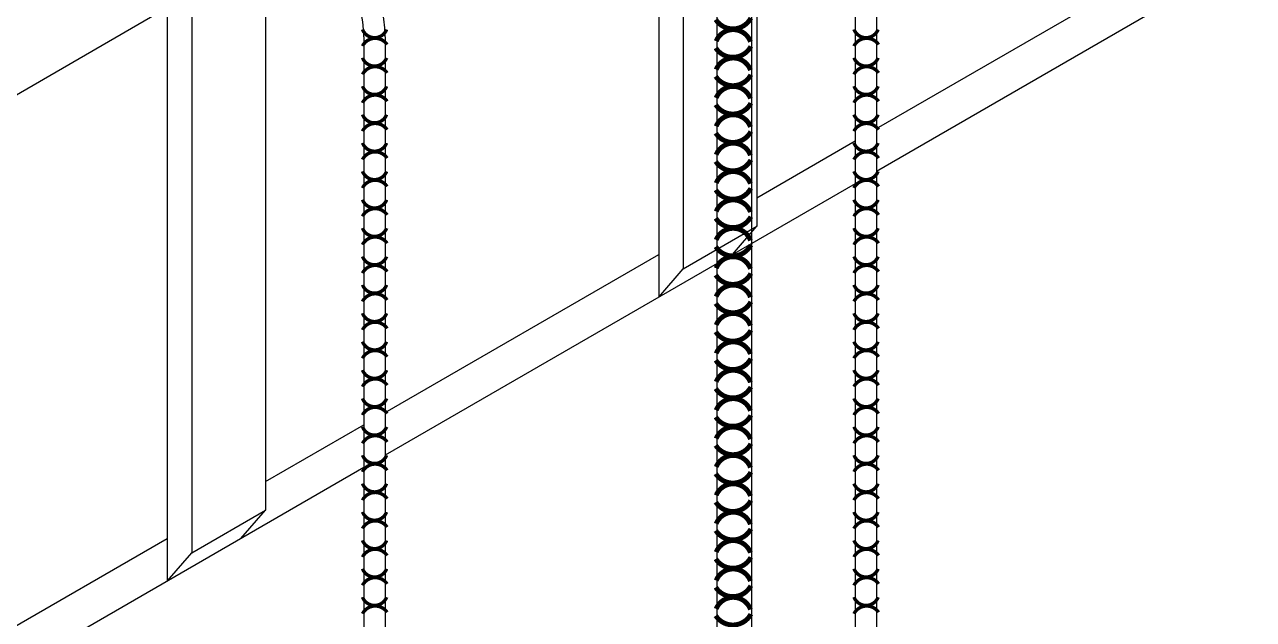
# Model space of a CAD drawing. Extents: x 134 to 282, y 157 to 239.
# Drawn here: x 247.58 to 269.23, y 191.41 to 201.89 of the extents above; entities that cross this region are included whole.
import ezdxf

# ---------------------------------------------------------------- set-up
doc = ezdxf.new("R2010")
doc.units = 0
doc.header["$LTSCALE"] = 0.75
doc.header["$MEASUREMENT"] = 0
doc.layers.add('MATERIAL', color=1, linetype='CONTINUOUS')
doc.layers.add('OBJECTS', color=3, linetype='CONTINUOUS')

msp = doc.modelspace()

# ---------------------------------------------------------------- linework, layer by layer
at = {"layer": 'MATERIAL', "color": 7}
for p, q in [((262.214871, 206.674742), (262.214871, 181.812315)), ((262.589871, 206.674742), (262.589871, 181.812315)), ((253.554617, 201.674742), (253.554617, 176.812315)), ((253.929617, 201.674742), (253.929617, 176.812315))]:
    msp.add_line(p, q, dxfattribs=at)
for radius in [2.375, 2]:
    msp.add_arc((251.554617, 201.674742), radius, 0, 60, dxfattribs=at)
at = {"layer": 'OBJECTS', "color": 7}
for p, q in [((258.750769, 205.255649), (258.750769, 197.089382)), ((259.183782, 205.044111), (259.183782, 197.589382)), ((259.774549, 204.94116), (259.774549, 186.618499)), ((260.386921, 204.889556), (260.386921, 186.618499)), ((260.48282, 204.944923), (260.48282, 198.339382)), ((270.875125, 204.089382), (262.589871, 199.305889)), ((251.822566, 203.434682), (251.822566, 193.339382)), ((250.523528, 202.684682), (250.523528, 192.589382)), ((262.589871, 200.058583), (267.411023, 202.842076)), ((250.090515, 202.184682), (244.095691, 198.723568)), ((250.090515, 202.184682), (250.090515, 192.089382)), ((260.48282, 198.842076), (262.214871, 199.842076)), ((262.214871, 199.089382), (253.929617, 194.305889)), ((259.183782, 197.589382), (260.48282, 198.339382)), ((260.049807, 197.839382), (260.48282, 198.339382)), ((253.929617, 195.058583), (258.750769, 197.842076)), ((258.750769, 197.089382), (259.183782, 197.589382)), ((251.822566, 193.842076), (253.554617, 194.842076)), ((253.554617, 194.089382), (245.269363, 189.305889)), ((250.523528, 192.589382), (251.822566, 193.339382)), ((251.389553, 192.839382), (251.822566, 193.339382)), ((245.269363, 190.058583), (250.090515, 192.842076)), ((250.090515, 192.089382), (250.523528, 192.589382))]:
    msp.add_line(p, q, dxfattribs=at)
for points, const_width in [([(259.756935, 201.979558, 0.571711), (260.375614, 202.007766, 0.509663)], 0.085644), ([(253.956641, 201.805867, -0.688836), (253.531964, 201.807486, -0.509663)], 0.060136), ([(259.763995, 201.599787, -0.688836), (260.36871, 201.588923, -0.509663)], 0.085644), ([(262.616895, 201.805867, -0.688836), (262.192218, 201.807486, -0.509663)], 0.060136), ([(253.965371, 201.539301, 0.571711), (253.531279, 201.513349, 0.509663)], 0.060136), ([(262.625625, 201.539301, 0.571711), (262.191533, 201.513349, 0.509663)], 0.060136), ([(259.756935, 201.479558, 0.571711), (260.375614, 201.507766, 0.509663)], 0.085644), ([(253.965371, 201.039301, 0.571711), (253.531279, 201.013349, 0.509663)], 0.060136), ([(253.956641, 201.305867, -0.688836), (253.531964, 201.307486, -0.509663)], 0.060136), ([(259.763995, 201.099787, -0.688836), (260.36871, 201.088923, -0.509663)], 0.085644), ([(262.625625, 201.039301, 0.571711), (262.191533, 201.013349, 0.509663)], 0.060136), ([(262.616895, 201.305867, -0.688836), (262.192218, 201.307486, -0.509663)], 0.060136), ([(259.756935, 200.979558, 0.571711), (260.375614, 201.007766, 0.509663)], 0.085644), ([(253.956641, 200.805867, -0.688836), (253.531964, 200.807486, -0.509663)], 0.060136), ([(259.763995, 200.599787, -0.688836), (260.36871, 200.588923, -0.509663)], 0.085644), ([(262.616895, 200.805867, -0.688836), (262.192218, 200.807486, -0.509663)], 0.060136), ([(253.965371, 200.539301, 0.571711), (253.531279, 200.513349, 0.509663)], 0.060136), ([(259.756935, 200.479558, 0.571711), (260.375614, 200.507766, 0.509663)], 0.085644), ([(262.625625, 200.539301, 0.571711), (262.191533, 200.513349, 0.509663)], 0.060136), ([(253.956641, 200.305867, -0.688836), (253.531964, 200.307486, -0.509663)], 0.060136), ([(259.763995, 200.099787, -0.688836), (260.36871, 200.088923, -0.509663)], 0.085644), ([(262.616895, 200.305867, -0.688836), (262.192218, 200.307486, -0.509663)], 0.060136), ([(253.965371, 200.039301, 0.571711), (253.531279, 200.013349, 0.509663)], 0.060136), ([(262.625625, 200.039301, 0.571711), (262.191533, 200.013349, 0.509663)], 0.060136), ([(259.756935, 199.979558, 0.571711), (260.375614, 200.007766, 0.509663)], 0.085644), ([(253.965371, 199.539301, 0.571711), (253.531279, 199.513349, 0.509663)], 0.060136), ([(253.956641, 199.805867, -0.688836), (253.531964, 199.807486, -0.509663)], 0.060136), ([(259.763995, 199.599787, -0.688836), (260.36871, 199.588923, -0.509663)], 0.085644), ([(262.625625, 199.539301, 0.571711), (262.191533, 199.513349, 0.509663)], 0.060136), ([(262.616895, 199.805867, -0.688836), (262.192218, 199.807486, -0.509663)], 0.060136), ([(259.756935, 199.479558, 0.571711), (260.375614, 199.507766, 0.509663)], 0.085644), ([(253.956641, 199.305867, -0.688836), (253.531964, 199.307486, -0.509663)], 0.060136), ([(259.763995, 199.099787, -0.688836), (260.36871, 199.088923, -0.509663)], 0.085644), ([(262.616895, 199.305867, -0.688836), (262.192218, 199.307486, -0.509663)], 0.060136), ([(253.965371, 199.039301, 0.571711), (253.531279, 199.013349, 0.509663)], 0.060136), ([(259.756935, 198.979558, 0.571711), (260.375614, 199.007766, 0.509663)], 0.085644), ([(262.625625, 199.039301, 0.571711), (262.191533, 199.013349, 0.509663)], 0.060136), ([(253.956641, 198.805867, -0.688836), (253.531964, 198.807486, -0.509663)], 0.060136), ([(259.763995, 198.599787, -0.688836), (260.36871, 198.588923, -0.509663)], 0.085644), ([(262.616895, 198.805867, -0.688836), (262.192218, 198.807486, -0.509663)], 0.060136), ([(253.965371, 198.539301, 0.571711), (253.531279, 198.513349, 0.509663)], 0.060136), ([(262.625625, 198.539301, 0.571711), (262.191533, 198.513349, 0.509663)], 0.060136), ([(259.756935, 198.479558, 0.571711), (260.375614, 198.507766, 0.509663)], 0.085644), ([(253.965371, 198.039301, 0.571711), (253.531279, 198.013349, 0.509663)], 0.060136), ([(253.956641, 198.305867, -0.688836), (253.531964, 198.307486, -0.509663)], 0.060136), ([(259.763995, 198.099787, -0.688836), (260.36871, 198.088923, -0.509663)], 0.085644), ([(262.625625, 198.039301, 0.571711), (262.191533, 198.013349, 0.509663)], 0.060136), ([(262.616895, 198.305867, -0.688836), (262.192218, 198.307486, -0.509663)], 0.060136), ([(259.756935, 197.979558, 0.571711), (260.375614, 198.007766, 0.509663)], 0.085644), ([(253.956641, 197.805867, -0.688836), (253.531964, 197.807486, -0.509663)], 0.060136), ([(259.763995, 197.599787, -0.688836), (260.36871, 197.588923, -0.509663)], 0.085644), ([(262.616895, 197.805867, -0.688836), (262.192218, 197.807486, -0.509663)], 0.060136), ([(253.965371, 197.539301, 0.571711), (253.531279, 197.513349, 0.509663)], 0.060136), ([(259.756935, 197.479558, 0.571711), (260.375614, 197.507766, 0.509663)], 0.085644), ([(262.625625, 197.539301, 0.571711), (262.191533, 197.513349, 0.509663)], 0.060136), ([(253.956641, 197.305867, -0.688836), (253.531964, 197.307486, -0.509663)], 0.060136), ([(259.763995, 197.099787, -0.688836), (260.36871, 197.088923, -0.509663)], 0.085644), ([(262.616895, 197.305867, -0.688836), (262.192218, 197.307486, -0.509663)], 0.060136), ([(253.965371, 197.039301, 0.571711), (253.531279, 197.013349, 0.509663)], 0.060136), ([(259.756935, 196.979558, 0.571711), (260.375614, 197.007766, 0.509663)], 0.085644), ([(262.625625, 197.039301, 0.571711), (262.191533, 197.013349, 0.509663)], 0.060136), ([(253.956641, 196.805867, -0.688836), (253.531964, 196.807486, -0.509663)], 0.060136), ([(259.763995, 196.599787, -0.688836), (260.36871, 196.588923, -0.509663)], 0.085644), ([(262.616895, 196.805867, -0.688836), (262.192218, 196.807486, -0.509663)], 0.060136), ([(253.965371, 196.539301, 0.571711), (253.531279, 196.513349, 0.509663)], 0.060136), ([(262.625625, 196.539301, 0.571711), (262.191533, 196.513349, 0.509663)], 0.060136), ([(259.756935, 196.479558, 0.571711), (260.375614, 196.507766, 0.509663)], 0.085644), ([(253.956641, 196.305867, -0.688836), (253.531964, 196.307486, -0.509663)], 0.060136), ([(259.763995, 196.099787, -0.688836), (260.36871, 196.088923, -0.509663)], 0.085644), ([(262.616895, 196.305867, -0.688836), (262.192218, 196.307486, -0.509663)], 0.060136), ([(253.965371, 196.039301, 0.571711), (253.531279, 196.013349, 0.509663)], 0.060136), ([(259.756935, 195.979558, 0.571711), (260.375614, 196.007766, 0.509663)], 0.085644), ([(262.625625, 196.039301, 0.571711), (262.191533, 196.013349, 0.509663)], 0.060136), ([(253.956641, 195.805867, -0.688836), (253.531964, 195.807486, -0.509663)], 0.060136), ([(259.763995, 195.599787, -0.688836), (260.36871, 195.588923, -0.509663)], 0.085644), ([(262.616895, 195.805867, -0.688836), (262.192218, 195.807486, -0.509663)], 0.060136), ([(253.965371, 195.539301, 0.571711), (253.531279, 195.513349, 0.509663)], 0.060136), ([(259.756935, 195.479558, 0.571711), (260.375614, 195.507766, 0.509663)], 0.085644), ([(262.625625, 195.539301, 0.571711), (262.191533, 195.513349, 0.509663)], 0.060136), ([(253.956641, 195.305867, -0.688836), (253.531964, 195.307486, -0.509663)], 0.060136), ([(259.763995, 195.099787, -0.688836), (260.36871, 195.088923, -0.509663)], 0.085644), ([(262.616895, 195.305867, -0.688836), (262.192218, 195.307486, -0.509663)], 0.060136), ([(253.965371, 195.039301, 0.571711), (253.531279, 195.013349, 0.509663)], 0.060136), ([(262.625625, 195.039301, 0.571711), (262.191533, 195.013349, 0.509663)], 0.060136), ([(259.756935, 194.979558, 0.571711), (260.375614, 195.007766, 0.509663)], 0.085644), ([(253.965371, 194.539301, 0.571711), (253.531279, 194.513349, 0.509663)], 0.060136), ([(253.956641, 194.805867, -0.688836), (253.531964, 194.807486, -0.509663)], 0.060136), ([(259.763995, 194.599787, -0.688836), (260.36871, 194.588923, -0.509663)], 0.085644), ([(262.625625, 194.539301, 0.571711), (262.191533, 194.513349, 0.509663)], 0.060136), ([(262.616895, 194.805867, -0.688836), (262.192218, 194.807486, -0.509663)], 0.060136), ([(259.756935, 194.479558, 0.571711), (260.375614, 194.507766, 0.509663)], 0.085644), ([(253.956641, 194.305867, -0.688836), (253.531964, 194.307486, -0.509663)], 0.060136), ([(259.763995, 194.099787, -0.688836), (260.36871, 194.088923, -0.509663)], 0.085644), ([(262.616895, 194.305867, -0.688836), (262.192218, 194.307486, -0.509663)], 0.060136), ([(253.965371, 194.039301, 0.571711), (253.531279, 194.013349, 0.509663)], 0.060136), ([(259.756935, 193.979558, 0.571711), (260.375614, 194.007766, 0.509663)], 0.085644), ([(262.625625, 194.039301, 0.571711), (262.191533, 194.013349, 0.509663)], 0.060136), ([(253.956641, 193.805867, -0.688836), (253.531964, 193.807486, -0.509663)], 0.060136), ([(259.763995, 193.599787, -0.688836), (260.36871, 193.588923, -0.509663)], 0.085644), ([(262.616895, 193.805867, -0.688836), (262.192218, 193.807486, -0.509663)], 0.060136), ([(253.965371, 193.539301, 0.571711), (253.531279, 193.513349, 0.509663)], 0.060136), ([(262.625625, 193.539301, 0.571711), (262.191533, 193.513349, 0.509663)], 0.060136), ([(259.756935, 193.479558, 0.571711), (260.375614, 193.507766, 0.509663)], 0.085644), ([(253.965371, 193.039301, 0.571711), (253.531279, 193.013349, 0.509663)], 0.060136), ([(253.956641, 193.305867, -0.688836), (253.531964, 193.307486, -0.509663)], 0.060136), ([(259.763995, 193.099787, -0.688836), (260.36871, 193.088923, -0.509663)], 0.085644), ([(262.625625, 193.039301, 0.571711), (262.191533, 193.013349, 0.509663)], 0.060136), ([(262.616895, 193.305867, -0.688836), (262.192218, 193.307486, -0.509663)], 0.060136), ([(259.756935, 192.979558, 0.571711), (260.375614, 193.007766, 0.509663)], 0.085644), ([(253.956641, 192.805867, -0.688836), (253.531964, 192.807486, -0.509663)], 0.060136), ([(259.763995, 192.599787, -0.688836), (260.36871, 192.588923, -0.509663)], 0.085644), ([(262.616895, 192.805867, -0.688836), (262.192218, 192.807486, -0.509663)], 0.060136), ([(253.965371, 192.539301, 0.571711), (253.531279, 192.513349, 0.509663)], 0.060136), ([(259.756935, 192.479558, 0.571711), (260.375614, 192.507766, 0.509663)], 0.085644), ([(262.625625, 192.539301, 0.571711), (262.191533, 192.513349, 0.509663)], 0.060136), ([(253.956641, 192.305867, -0.688836), (253.531964, 192.307486, -0.509663)], 0.060136), ([(259.763995, 192.099787, -0.688836), (260.36871, 192.088923, -0.509663)], 0.085644), ([(262.616895, 192.305867, -0.688836), (262.192218, 192.307486, -0.509663)], 0.060136), ([(253.965371, 192.039301, 0.571711), (253.531279, 192.013349, 0.509663)], 0.060136), ([(262.625625, 192.039301, 0.571711), (262.191533, 192.013349, 0.509663)], 0.060136), ([(259.756935, 191.979558, 0.571711), (260.375614, 192.007766, 0.509663)], 0.085644), ([(253.965371, 191.539301, 0.571711), (253.531279, 191.513349, 0.509663)], 0.060136), ([(253.956641, 191.805867, -0.688836), (253.531964, 191.807486, -0.509663)], 0.060136), ([(259.763995, 191.599787, -0.688836), (260.36871, 191.588923, -0.509663)], 0.085644), ([(262.625625, 191.539301, 0.571711), (262.191533, 191.513349, 0.509663)], 0.060136), ([(262.616895, 191.805867, -0.688836), (262.192218, 191.807486, -0.509663)], 0.060136), ([(259.756935, 191.479558, 0.571711), (260.375614, 191.507766, 0.509663)], 0.085644)]:
    msp.add_lwpolyline(points, format="xyb", dxfattribs=dict(at, const_width=const_width))

doc.saveas('drawing.dxf')
